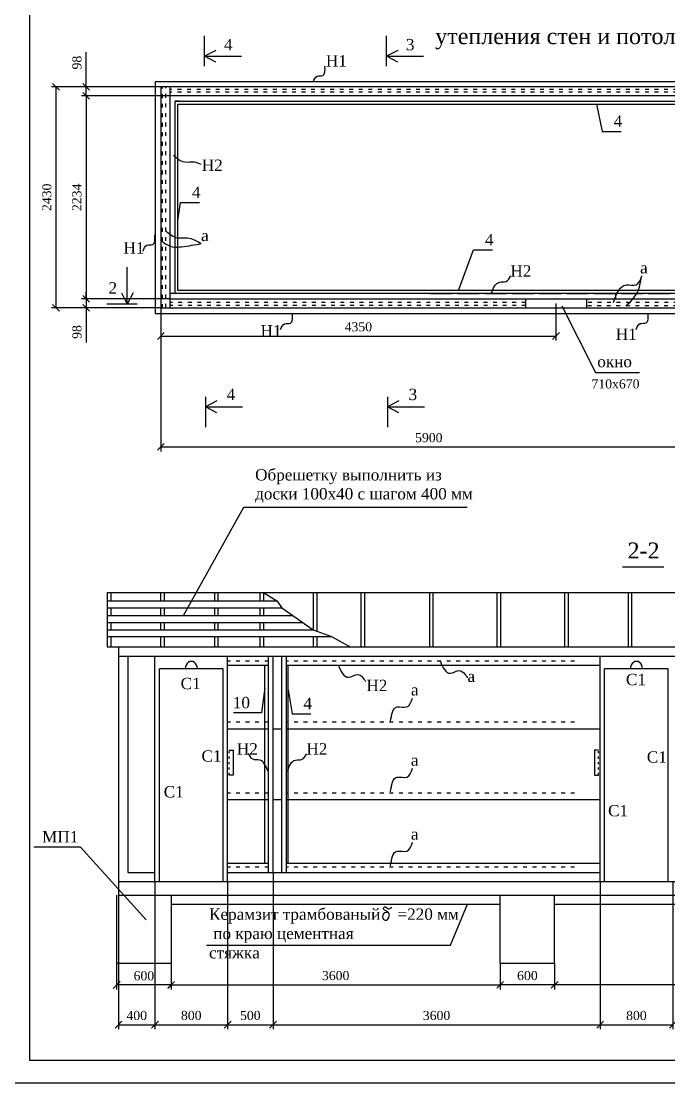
# Model space of a CAD drawing. Header units: millimetres. Extents: x 37412 to 124054, y -7714 to 34286.
# Drawn here: x 66473 to 80730, y -7714 to 15640 of the extents above; entities that cross this region are included whole.
import ezdxf

# ---------------------------------------------------------------- set-up
doc = ezdxf.new("R2010")
doc.units = ezdxf.units.MM
doc.header["$MEASUREMENT"] = 0
doc.linetypes.add('ACAD_ISO03W100', pattern=[30, 12, -18])
for name, color, linetype in [('Размеры', 7, 'Continuous'), ('Стен', 6, 'Continuous'), ('Текст', 7, 'Continuous')]:
    doc.layers.add(name, color=color, linetype=linetype)
doc.styles.add('CН', font='TIMES.TTF')
doc.dimstyles.new('50 СИС', dxfattribs={"dimscale": 0, "dimtxt": 200, "dimasz": 150, "dimexe": 100, "dimexo": 0.625, "dimgap": 100, "dimtad": 1, "dimlfac": 0.5, "dimdsep": 46, "dimtxsty": 'CН', "dimblk": 'OBLIQUE', "dimcen": 2.5, "dimclrd": 3, "dimclre": 3, "dimclrt": 7, "dimadec": 0, "dimazin": 0, "dimtm": 1e-09, "dimtfac": 1, "dimtmove": 0, "dimatfit": 3, "dimldrblk": 'NONE', "dimfxl": 0, "dimtolj": 1, "dimtzin": 0, "dimarcsym": 0})
doc.dimstyles.new('СИС', dxfattribs={"dimscale": 0, "dimtxt": 200, "dimasz": 150, "dimexe": 100, "dimexo": 0.625, "dimgap": 100, "dimtad": 1, "dimdsep": 46, "dimtxsty": 'CН', "dimblk": 'OBLIQUE', "dimcen": 2.5, "dimclrd": 3, "dimclre": 3, "dimclrt": 7, "dimadec": 0, "dimazin": 0, "dimtm": 1e-09, "dimtfac": 1, "dimtmove": 0, "dimatfit": 3, "dimldrblk": 'NONE', "dimfxl": 0, "dimtolj": 1, "dimtzin": 0, "dimarcsym": 0})

# ---------------------------------------------------------------- blocks, each defined once
blk = doc.blocks.new('_Oblique')
at = {"color": 0, "lineweight": -2}
blk.add_line((-0.5, -0.5), (0.5, 0.5), dxfattribs=at)
blk = doc.blocks.new('*D3')
at = {"layer": 'Defpoints', "color": 0}
for p in [(69546, 14196), (67239, 9336), (69546, 9336)]:
    blk.add_point(p, dxfattribs=at)
at = {"layer": 'Размеры', "color": 3, "lineweight": -2}
for p, q in [((69546, 14196), (67139, 14196)), ((67239, 14196), (67239, 9336)), ((69546, 9336), (67139, 9336))]:
    blk.add_line(p, q, dxfattribs=at)
at = {"layer": 'Размеры', "color": 3, "lineweight": -2, "xscale": 150, "yscale": 150, "zscale": 150}
for p, rotation in [((67239, 14196), 90), ((67239, 9336), 270)]:
    blk.add_blockref('_Oblique', p, dxfattribs=dict(at, rotation=rotation))
at = {"layer": 'Размеры', "color": 7, "insert": (67038, 11766), "char_height": 200, "attachment_point": 5, "rotation": 90, "style": 'CН'}
blk.add_mtext('\\A1;2430', dxfattribs=at)
blk = doc.blocks.new('_None')
blk = doc.blocks.new('*D4')
at = {"layer": 'Defpoints', "color": 0}
for p in [(67902, 14196), (68535, 14196), (69742, 14000)]:
    blk.add_point(p, dxfattribs=at)
at = {"layer": 'Размеры', "color": 3, "lineweight": -2}
for p, q in [((67902, 14196), (67902, 14963)), ((68534, 14196), (67802, 14196)), ((67902, 14000), (67902, 14196)), ((69742, 14000), (67802, 14000)), ((67902, 14000), (67902, 13850))]:
    blk.add_line(p, q, dxfattribs=at)
at = {"layer": 'Размеры', "color": 3, "lineweight": -2, "xscale": 150, "yscale": 150, "zscale": 150}
for p, rotation in [((67902, 14196), 270), ((67902, 14000), 90)]:
    blk.add_blockref('_Oblique', p, dxfattribs=dict(at, rotation=rotation))
at = {"layer": 'Размеры', "color": 7, "insert": (67700, 14730), "char_height": 200, "attachment_point": 5, "rotation": 90, "style": 'CН'}
blk.add_mtext('\\A1;98', dxfattribs=at)
blk = doc.blocks.new('*D5')
at = {"layer": 'Defpoints', "color": 0}
for p in [(68462, 14000), (67902, 9532), (69742, 9532)]:
    blk.add_point(p, dxfattribs=at)
at = {"layer": 'Размеры', "color": 3, "lineweight": -2}
for p, q in [((68462, 14000), (67802, 14000)), ((67902, 14000), (67902, 9532)), ((69742, 9532), (67802, 9532))]:
    blk.add_line(p, q, dxfattribs=at)
at = {"layer": 'Размеры', "color": 3, "lineweight": -2, "xscale": 150, "yscale": 150, "zscale": 150}
for p, rotation in [((67902, 14000), 90), ((67902, 9532), 270)]:
    blk.add_blockref('_Oblique', p, dxfattribs=dict(at, rotation=rotation))
at = {"layer": 'Размеры', "color": 7, "insert": (67700, 11766), "char_height": 200, "attachment_point": 5, "rotation": 90, "style": 'CН'}
blk.add_mtext('\\A1;2234', dxfattribs=at)
blk = doc.blocks.new('*D6')
at = {"layer": 'Defpoints', "color": 0}
for p in [(68390, 9532), (67902, 9336), (68390, 9336)]:
    blk.add_point(p, dxfattribs=at)
at = {"layer": 'Размеры', "color": 3, "lineweight": -2}
for p, q in [((67902, 9532), (67902, 9682)), ((68389, 9532), (67802, 9532)), ((67902, 9532), (67902, 9336)), ((68389, 9336), (67802, 9336)), ((67902, 9336), (67902, 8570))]:
    blk.add_line(p, q, dxfattribs=at)
at = {"layer": 'Размеры', "color": 3, "lineweight": -2, "xscale": 150, "yscale": 150, "zscale": 150}
for p, rotation in [((67902, 9532), 270), ((67902, 9336), 90)]:
    blk.add_blockref('_Oblique', p, dxfattribs=dict(at, rotation=rotation))
at = {"layer": 'Размеры', "color": 7, "insert": (67700, 8803), "char_height": 200, "attachment_point": 5, "rotation": 90, "style": 'CН'}
blk.add_mtext('\\A1;98', dxfattribs=at)
blk = doc.blocks.new('*D7')
at = {"layer": 'Defpoints', "color": 0}
for p in [(78246, 9434), (69546, 9336), (78246, 8715)]:
    blk.add_point(p, dxfattribs=at)
at = {"layer": 'Размеры', "color": 3, "lineweight": -2}
for p, q in [((78246, 9434), (78246, 8615)), ((69546, 9336), (69546, 8615)), ((69546, 8715), (78246, 8715))]:
    blk.add_line(p, q, dxfattribs=at)
at = {"layer": 'Размеры', "color": 3, "lineweight": -2, "xscale": 150, "yscale": 150, "zscale": 150, "rotation": 180}
blk.add_blockref('_Oblique', (69546, 8715), dxfattribs=at)
at = {"layer": 'Размеры', "color": 3, "lineweight": -2, "xscale": 150, "yscale": 150, "zscale": 150}
blk.add_blockref('_Oblique', (78246, 8715), dxfattribs=at)
at = {"layer": 'Размеры', "color": 7, "insert": (73896, 8917), "char_height": 200, "attachment_point": 5, "style": 'CН'}
blk.add_mtext('\\A1;{\\fTimes New Roman|b0|i0|c204|p18;4350}', dxfattribs=at)
blk = doc.blocks.new('*D8')
at = {"layer": 'Defpoints', "color": 0}
for p in [(69546, 9336), (81346, 9336), (81346, 6276)]:
    blk.add_point(p, dxfattribs=at)
at = {"layer": 'Размеры', "color": 3, "lineweight": -2}
for p, q in [((69546, 9336), (69546, 6176)), ((81346, 9336), (81346, 6176)), ((69546, 6276), (81346, 6276))]:
    blk.add_line(p, q, dxfattribs=at)
at = {"layer": 'Размеры', "color": 3, "lineweight": -2, "xscale": 150, "yscale": 150, "zscale": 150, "rotation": 180}
blk.add_blockref('_Oblique', (69546, 6276), dxfattribs=at)
at = {"layer": 'Размеры', "color": 3, "lineweight": -2, "xscale": 150, "yscale": 150, "zscale": 150}
blk.add_blockref('_Oblique', (81346, 6276), dxfattribs=at)
at = {"layer": 'Размеры', "color": 7, "insert": (75446, 6478), "char_height": 200, "attachment_point": 5, "style": 'CН'}
blk.add_mtext('\\A1;5900', dxfattribs=at)
blk = doc.blocks.new('*D15')
at = {"layer": 'Defpoints', "color": 0}
for p in [(69417, -3285), (68617, -3585), (69417, -6436)]:
    blk.add_point(p, dxfattribs=at)
at = {"layer": 'Размеры', "color": 3, "lineweight": -2}
for p, q in [((69417, -3285), (69417, -6536)), ((68617, -3585), (68617, -6536)), ((68617, -6436), (69417, -6436))]:
    blk.add_line(p, q, dxfattribs=at)
at = {"layer": 'Размеры', "color": 3, "lineweight": -2, "xscale": 150, "yscale": 150, "zscale": 150, "rotation": 180}
blk.add_blockref('_Oblique', (68617, -6436), dxfattribs=at)
at = {"layer": 'Размеры', "color": 3, "lineweight": -2, "xscale": 150, "yscale": 150, "zscale": 150}
blk.add_blockref('_Oblique', (69417, -6436), dxfattribs=at)
at = {"layer": 'Размеры', "color": 7, "insert": (69017, -6234), "char_height": 200, "attachment_point": 5, "style": 'CН'}
blk.add_mtext('\\A1;400', dxfattribs=at)
blk = doc.blocks.new('*D16')
at = {"layer": 'Defpoints', "color": 0}
for p in [(69417, -3285), (71017, -3285), (71017, -6436)]:
    blk.add_point(p, dxfattribs=at)
at = {"layer": 'Размеры', "color": 3, "lineweight": -2}
for p, q in [((69417, -3285), (69417, -6536)), ((71017, -3285), (71017, -6536)), ((69417, -6436), (71017, -6436))]:
    blk.add_line(p, q, dxfattribs=at)
at = {"layer": 'Размеры', "color": 3, "lineweight": -2, "xscale": 150, "yscale": 150, "zscale": 150, "rotation": 180}
blk.add_blockref('_Oblique', (69417, -6436), dxfattribs=at)
at = {"layer": 'Размеры', "color": 3, "lineweight": -2, "xscale": 150, "yscale": 150, "zscale": 150}
blk.add_blockref('_Oblique', (71017, -6436), dxfattribs=at)
at = {"layer": 'Размеры', "color": 7, "insert": (70217, -6234), "char_height": 200, "attachment_point": 5, "style": 'CН'}
blk.add_mtext('\\A1;800', dxfattribs=at)
blk = doc.blocks.new('*D17')
at = {"layer": 'Defpoints', "color": 0}
for p in [(72017, -3085), (71017, -3285), (72017, -6436)]:
    blk.add_point(p, dxfattribs=at)
at = {"layer": 'Размеры', "color": 3, "lineweight": -2}
for p, q in [((72017, -3085), (72017, -6536)), ((71017, -3285), (71017, -6536)), ((71017, -6436), (72017, -6436))]:
    blk.add_line(p, q, dxfattribs=at)
at = {"layer": 'Размеры', "color": 3, "lineweight": -2, "xscale": 150, "yscale": 150, "zscale": 150, "rotation": 180}
blk.add_blockref('_Oblique', (71017, -6436), dxfattribs=at)
at = {"layer": 'Размеры', "color": 3, "lineweight": -2, "xscale": 150, "yscale": 150, "zscale": 150}
blk.add_blockref('_Oblique', (72017, -6436), dxfattribs=at)
at = {"layer": 'Размеры', "color": 7, "insert": (71517, -6234), "char_height": 200, "attachment_point": 5, "style": 'CН'}
blk.add_mtext('\\A1;500', dxfattribs=at)
blk = doc.blocks.new('*D18')
at = {"layer": 'Defpoints', "color": 0}
for p in [(72017, -3085), (79217, -3285), (79217, -6436)]:
    blk.add_point(p, dxfattribs=at)
at = {"layer": 'Размеры', "color": 3, "lineweight": -2}
for p, q in [((72017, -3085), (72017, -6536)), ((79217, -3285), (79217, -6536)), ((72017, -6436), (79217, -6436))]:
    blk.add_line(p, q, dxfattribs=at)
at = {"layer": 'Размеры', "color": 3, "lineweight": -2, "xscale": 150, "yscale": 150, "zscale": 150, "rotation": 180}
blk.add_blockref('_Oblique', (72017, -6436), dxfattribs=at)
at = {"layer": 'Размеры', "color": 3, "lineweight": -2, "xscale": 150, "yscale": 150, "zscale": 150}
blk.add_blockref('_Oblique', (79217, -6436), dxfattribs=at)
at = {"layer": 'Размеры', "color": 7, "insert": (75617, -6234), "char_height": 200, "attachment_point": 5, "style": 'CН'}
blk.add_mtext('\\A1;3600', dxfattribs=at)
blk = doc.blocks.new('*D19')
at = {"layer": 'Defpoints', "color": 0}
for p in [(79217, -3285), (80817, -3285), (80817, -6436)]:
    blk.add_point(p, dxfattribs=at)
at = {"layer": 'Размеры', "color": 3, "lineweight": -2}
for p, q in [((79217, -3285), (79217, -6536)), ((80817, -3285), (80817, -6536)), ((79217, -6436), (80817, -6436))]:
    blk.add_line(p, q, dxfattribs=at)
at = {"layer": 'Размеры', "color": 3, "lineweight": -2, "xscale": 150, "yscale": 150, "zscale": 150, "rotation": 180}
blk.add_blockref('_Oblique', (79217, -6436), dxfattribs=at)
at = {"layer": 'Размеры', "color": 3, "lineweight": -2, "xscale": 150, "yscale": 150, "zscale": 150}
blk.add_blockref('_Oblique', (80817, -6436), dxfattribs=at)
at = {"layer": 'Размеры', "color": 7, "insert": (80017, -6234), "char_height": 200, "attachment_point": 5, "style": 'CН'}
blk.add_mtext('\\A1;800', dxfattribs=at)
blk = doc.blocks.new('*D57')
at = {"layer": 'Defpoints', "color": 0}
for p in [(69774, -5085), (77017, -5085), (77017, -5558)]:
    blk.add_point(p, dxfattribs=at)
at = {"layer": 'Текст', "color": 3, "lineweight": -2}
for p, q in [((69774, -5085), (69774, -5658)), ((77017, -5085), (77017, -5658)), ((69774, -5558), (77017, -5558))]:
    blk.add_line(p, q, dxfattribs=at)
at = {"layer": 'Текст', "color": 3, "lineweight": -2, "xscale": 150, "yscale": 150, "zscale": 150, "rotation": 180}
blk.add_blockref('_Oblique', (69774, -5558), dxfattribs=at)
at = {"layer": 'Текст', "color": 3, "lineweight": -2, "xscale": 150, "yscale": 150, "zscale": 150}
blk.add_blockref('_Oblique', (77017, -5558), dxfattribs=at)
at = {"layer": 'Текст', "color": 7, "insert": (73396, -5356), "char_height": 200, "attachment_point": 5, "style": 'CН'}
blk.add_mtext('\\A1;{\\fTimes New Roman|b0|i0|c204|p18;3600}', dxfattribs=at)
blk = doc.blocks.new('*D58')
at = {"layer": 'Defpoints', "color": 0}
for p in [(68574, -5085), (69774, -5085), (68574, -5562)]:
    blk.add_point(p, dxfattribs=at)
at = {"layer": 'Текст', "color": 3, "lineweight": -2}
for p, q in [((68574, -5086), (68574, -5662)), ((69774, -5086), (69774, -5662)), ((69774, -5562), (68574, -5562))]:
    blk.add_line(p, q, dxfattribs=at)
at = {"layer": 'Текст', "color": 3, "lineweight": -2, "xscale": 150, "yscale": 150, "zscale": 150, "rotation": 180}
blk.add_blockref('_Oblique', (68574, -5562), dxfattribs=at)
at = {"layer": 'Текст', "color": 3, "lineweight": -2, "xscale": 150, "yscale": 150, "zscale": 150}
blk.add_blockref('_Oblique', (69774, -5562), dxfattribs=at)
at = {"layer": 'Текст', "color": 7, "insert": (69174, -5361), "char_height": 200, "attachment_point": 5, "style": 'CН'}
blk.add_mtext('\\A1;600', dxfattribs=at)
blk = doc.blocks.new('*D59')
at = {"layer": 'Defpoints', "color": 0}
for p in [(77017, -5085), (78217, -5085), (77017, -5558)]:
    blk.add_point(p, dxfattribs=at)
at = {"layer": 'Текст', "color": 3, "lineweight": -2}
for p, q in [((77017, -5086), (77017, -5658)), ((78217, -5085), (78217, -5658)), ((78217, -5558), (77017, -5558))]:
    blk.add_line(p, q, dxfattribs=at)
at = {"layer": 'Текст', "color": 3, "lineweight": -2, "xscale": 150, "yscale": 150, "zscale": 150, "rotation": 180}
blk.add_blockref('_Oblique', (77017, -5558), dxfattribs=at)
at = {"layer": 'Текст', "color": 3, "lineweight": -2, "xscale": 150, "yscale": 150, "zscale": 150}
blk.add_blockref('_Oblique', (78217, -5558), dxfattribs=at)
at = {"layer": 'Текст', "color": 7, "insert": (77617, -5356), "char_height": 200, "attachment_point": 5, "style": 'CН'}
blk.add_mtext('\\A1;600', dxfattribs=at)
blk = doc.blocks.new('*D61')
at = {"layer": 'Defpoints', "color": 0}
for p in [(78217, -5085), (84217, -5085), (78217, -5558)]:
    blk.add_point(p, dxfattribs=at)
at = {"layer": 'Текст', "color": 3, "lineweight": -2}
for p, q in [((78217, -5086), (78217, -5658)), ((84217, -5086), (84217, -5658)), ((84217, -5558), (78217, -5558))]:
    blk.add_line(p, q, dxfattribs=at)
at = {"layer": 'Текст', "color": 3, "lineweight": -2, "xscale": 150, "yscale": 150, "zscale": 150, "rotation": 180}
blk.add_blockref('_Oblique', (78217, -5558), dxfattribs=at)
at = {"layer": 'Текст', "color": 3, "lineweight": -2, "xscale": 150, "yscale": 150, "zscale": 150}
blk.add_blockref('_Oblique', (84217, -5558), dxfattribs=at)
at = {"layer": 'Текст', "color": 7, "insert": (81217, -5356), "char_height": 200, "attachment_point": 5, "style": 'CН'}
blk.add_mtext('\\A1;3000', dxfattribs=at)

msp = doc.modelspace()

# ---------------------------------------------------------------- linework, layer by layer
for p, q in [((66653.724, 33786.443), (66653.724, -7213.557)), ((66653.724, -7213.557), (123553.724, -7213.557)), ((64653.724, -7713.557), (124053.724, -7713.557))]:
    msp.add_line(p, q)
at = {"layer": 'Размеры', "color": 3}
for points in [[(79511.49, 9451.915), (79795.915, 9839.536), (80009.887, 9839.536), (80134.703, 10035.445)], [(79789.022, 9374.318), (80081.935, 9788.198), (80088.966, 9824.325), (80134.703, 10035.445)], [(73451.457, 1477.357), (73676.987, 1208.806), (73882.878, 1267.054), (74056.312, 1112.522)], [(75693.296, 1563.022), (75918.826, 1294.471), (76124.717, 1352.72), (76298.151, 1198.187)], [(74605.364, 234.307), (74749.271, 554.11), (74963.243, 554.11), (75088.06, 750.019)], [(74605.364, -1310.496), (74749.271, -990.692), (74963.243, -990.692), (75088.06, -794.784)], [(74605.364, -2937.687), (74749.271, -2617.884), (74963.243, -2617.884), (75088.06, -2421.975)]]:
    msp.add_spline(points, degree=3, dxfattribs=at)
at = {"layer": 'Стен', "color": 1}
for p, q in [((70511.306, 14651.659), (70511.306, 15318.971)), ((74516.863, 14651.659), (74516.863, 15318.971)), ((70758.096, 14999.822), (70511.306, 14869.261)), ((74763.653, 14999.822), (74516.863, 14869.261)), ((70511.306, 14869.261), (71324.26, 14869.261)), ((70758.096, 14738.7), (70511.306, 14869.261)), ((74516.863, 14869.261), (75329.817, 14869.261)), ((74763.653, 14738.7), (74516.863, 14869.261)), ((68809.061, 9418.419), (68809.061, 10231.372)), ((68678.5, 9665.208), (68809.061, 9418.419)), ((68939.622, 9665.208), (68809.061, 9418.419)), ((69026.663, 9418.419), (68359.351, 9418.419)), ((70532.655, 7376.852), (70532.655, 6709.54)), ((70779.445, 7289.811), (70532.655, 7159.25)), ((74538.212, 7376.852), (74538.212, 6709.54)), ((74785.002, 7289.811), (74538.212, 7159.25)), ((70779.445, 7028.689), (70532.655, 7159.25)), ((70532.655, 7159.25), (71345.609, 7159.25)), ((74538.212, 7159.25), (75351.166, 7159.25)), ((74785.002, 7028.689), (74538.212, 7159.25))]:
    msp.add_line(p, q, dxfattribs=at)
at = {"layer": 'Стен', "color": 7}
for p, q in [((93673.706, 14305.495), (69419.2, 14305.495)), ((69419.2, 14305.495), (69419.2, 9209.228)), ((93546.2, 14196.228), (69546.2, 14196.228)), ((69546.2, 14196.228), (69546.2, 9336.228)), ((69742.2, 14196.228), (69742.2, 9336.228)), ((89950.2, 14000.228), (69742.2, 14000.228)), ((69742.2, 9532.228), (81346.2, 9532.228)), ((77576.2, 9532.228), (77576.2, 9336.228)), ((78916.2, 9532.228), (78916.2, 9336.228)), ((69419.2, 9209.228), (81346.2, 9209.228)), ((69546.2, 9336.228), (81346.2, 9336.228)), ((71917.155, -3084.828), (71917.155, 1675.172)), ((72313.155, -3084.828), (72313.155, 1675.172)), ((71017.155, 1475.172), (71917.155, 1475.172)), ((71835.524, -2884.828), (71835.524, 1475.172)), ((72313.155, 1475.172), (79217.155, 1475.172)), ((72347.459, -2884.828), (72347.459, 1475.172)), ((69517.155, -3284.828), (69517.155, 1395.106)), ((70917.155, 1395.106), (69517.155, 1395.106)), ((70917.155, -3284.828), (70917.155, 1395.106)), ((79317.155, -3284.828), (79317.155, 1395.106)), ((80717.155, 1395.106), (79317.155, 1395.106)), ((80717.155, -3284.828), (80717.155, 1395.106)), ((71017.155, 75.172), (71917.155, 75.172)), ((72017.155, 75.172), (72213.155, 75.172)), ((72117.155, 75.172), (72213.155, 75.172)), ((72313.155, 75.172), (79217.155, 75.172)), ((71053.654, -398.204), (71141.704, -398.204)), ((71141.704, -398.204), (71141.704, -944.725)), ((79092.605, -398.204), (79092.605, -944.725)), ((79180.655, -398.204), (79092.605, -398.204)), ((71141.704, -944.725), (71053.654, -944.725)), ((79092.605, -944.725), (79180.655, -944.725)), ((71017.155, -1484.828), (71917.155, -1484.828)), ((72017.155, -1484.828), (72213.155, -1484.828)), ((72117.155, -1484.828), (72213.155, -1484.828)), ((72313.155, -1484.828), (79217.155, -1484.828)), ((71017.155, -2884.828), (71917.155, -2884.828)), ((72313.155, -2884.828), (79217.155, -2884.828))]:
    msp.add_line(p, q, dxfattribs=at)
at = {"layer": 'Стен', "color": 3, "linetype": 'ACAD_ISO03W100', "ltscale": 7}
for p, q in [((69587.268, 9329.628), (69587.268, 14189.628)), ((69659.899, 9336.228), (69659.899, 14196.228)), ((89950.2, 14139.69), (69742.2, 14139.69)), ((89950.2, 14077.523), (69742.2, 14077.523)), ((77576.2, 9454.932), (69742.2, 9454.932)), ((77579.385, 9384.888), (69745.385, 9384.888)), ((81338.649, 9375.691), (78908.649, 9375.691)), ((81346.2, 9454.932), (78916.2, 9454.932)), ((71917.155, 1563.022), (71017.155, 1563.022)), ((78655.155, 1563.022), (72313.155, 1563.022)), ((71917.155, 216.936), (71017.155, 216.936)), ((78655.155, 216.936), (72313.155, 216.936)), ((71917.155, -1339.968), (71017.155, -1339.968)), ((78655.155, -1339.968), (72313.155, -1339.968)), ((71917.155, -2972.678), (71017.155, -2972.678)), ((78655.155, -2972.678), (72313.155, -2972.678))]:
    msp.add_line(p, q, dxfattribs=at)
at = {"layer": 'Стен', "color": 3}
for p, q in [((69958.005, 13880.228), (69862.2, 13880.228)), ((69862.2, 13880.228), (89830.2, 13880.228)), ((69862.2, 13664.422), (69862.2, 13880.228)), ((69862.2, 9652.228), (69862.2, 13880.228)), ((69919.6, 9716.346), (69919.6, 13812.915)), ((69919.6, 13812.915), (89729.444, 13812.915)), ((69862.2, 13064.422), (69862.2, 13544.422)), ((69862.2, 12464.422), (69862.2, 12944.422)), ((69862.2, 11864.422), (69862.2, 12344.422)), ((69862.2, 11264.422), (69862.2, 11744.422)), ((69862.2, 10664.422), (69862.2, 11144.422)), ((69862.2, 10064.422), (69862.2, 10544.422)), ((81358.005, 9652.228), (69742.2, 9652.228)), ((81379.388, 9716.346), (69919.6, 9716.346)), ((70558.005, 9652.228), (70078.005, 9652.228)), ((71158.005, 9652.228), (70678.005, 9652.228)), ((71758.005, 9652.228), (71278.005, 9652.228)), ((72358.005, 9652.228), (71878.005, 9652.228)), ((72958.005, 9652.228), (72478.005, 9652.228)), ((73558.005, 9652.228), (73078.005, 9652.228)), ((74158.005, 9652.228), (73678.005, 9652.228)), ((74758.005, 9652.228), (74278.005, 9652.228)), ((75358.005, 9652.228), (74878.005, 9652.228)), ((75478.005, 9652.228), (75958.005, 9652.228)), ((76078.005, 9652.228), (76558.005, 9652.228)), ((76678.005, 9652.228), (77158.005, 9652.228)), ((77278.005, 9652.228), (77758.005, 9652.228)), ((77878.005, 9652.228), (78358.005, 9652.228)), ((78478.005, 9652.228), (78958.005, 9652.228)), ((79078.005, 9652.228), (79558.005, 9652.228)), ((79558.005, 9652.228), (79558.005, 9532.228)), ((79678.005, 9652.228), (80158.005, 9652.228)), ((80278.005, 9652.228), (80758.005, 9652.228))]:
    msp.add_line(p, q, dxfattribs=at)
at = {"layer": 'Стен'}
for p, q in [((68363.155, 3075.172), (92871.155, 3075.172)), ((68363.155, 3075.172), (68363.155, 1875.172)), ((68443.155, 3075.172), (68443.155, 2887.82)), ((69540.437, 3075.172), (69540.437, 2887.82)), ((69620.437, 3075.172), (69620.437, 2887.82)), ((70725.214, 3075.172), (70725.214, 2887.82)), ((70805.214, 3075.172), (70805.214, 2887.82)), ((71727.717, 3075.172), (71727.717, 2887.82)), ((71807.717, 3075.172), (71807.717, 2887.82)), ((72900.342, 3075.172), (72900.342, 2254.129)), ((72980.342, 3075.172), (72980.342, 2223.947)), ((73951.452, 3075.172), (73951.452, 1875.172)), ((74031.452, 3075.172), (74031.452, 1875.172)), ((75458.304, 3075.172), (75458.304, 1875.172)), ((75538.304, 3075.172), (75538.304, 1875.172)), ((76944.628, 3075.172), (76944.628, 1875.172)), ((77024.628, 3075.172), (77024.628, 1875.172)), ((78430.952, 3075.172), (78430.952, 1875.172)), ((78510.952, 3075.172), (78510.952, 1875.172)), ((79832.157, 3075.172), (79832.157, 1875.172)), ((79912.157, 3075.172), (79912.157, 1875.172)), ((68363.155, 2887.82), (72100.528, 2887.82)), ((68363.155, 2735.414), (72212.882, 2735.414)), ((68443.155, 2735.414), (68443.155, 2566.964)), ((69540.437, 2735.414), (69540.437, 2566.964)), ((69620.437, 2735.414), (69620.437, 2566.964)), ((70725.214, 2735.414), (70725.214, 2566.964)), ((70805.214, 2735.414), (70805.214, 2566.964)), ((71727.717, 2735.414), (71727.717, 2566.964)), ((71807.717, 2735.414), (71807.717, 2566.964)), ((68363.155, 2566.964), (72453.64, 2566.964)), ((68363.155, 2414.557), (72671.264, 2414.557)), ((68443.155, 2414.557), (68443.155, 2254.129)), ((69540.437, 2414.557), (69540.437, 2254.129)), ((69620.437, 2414.557), (69620.437, 2254.129)), ((70725.214, 2414.557), (70725.214, 2254.129)), ((70805.214, 2414.557), (70805.214, 2254.129)), ((71727.717, 2414.557), (71727.717, 2254.129)), ((71807.717, 2414.557), (71807.717, 2254.129)), ((68379.205, 2254.129), (72900.342, 2254.129)), ((68363.155, 1875.172), (92871.155, 1875.172)), ((68379.205, 2101.722), (73304.32, 2101.722)), ((68443.155, 2101.722), (68443.155, 1875.172)), ((68617.155, 1875.172), (68617.155, -3584.828)), ((69540.437, 2101.722), (69540.437, 1875.172)), ((69620.437, 2101.722), (69620.437, 1875.172)), ((70725.214, 2101.722), (70725.214, 1875.172)), ((70805.214, 2101.722), (70805.214, 1875.172)), ((71727.717, 2101.722), (71727.717, 1875.172)), ((71807.717, 2101.722), (71807.717, 1875.172)), ((72900.342, 2101.722), (72900.342, 1875.172)), ((72980.342, 2101.722), (72980.342, 1875.172)), ((68621.155, 1675.172), (92417.155, 1675.172)), ((68817.155, 1675.172), (68817.155, -3084.828)), ((69417.155, -3284.828), (69417.155, 1675.172)), ((71017.155, -3284.828), (71017.155, 1675.172)), ((72017.155, -3084.828), (72017.155, 1675.172)), ((72213.155, -3084.828), (72213.155, 1675.172)), ((79217.155, -3284.828), (79217.155, 1675.172)), ((68817.155, -3084.828), (69417.155, -3084.828)), ((71017.155, -3084.828), (79217.155, -3084.828)), ((68617.155, -3284.828), (69417.155, -3284.828)), ((69221.155, -3284.828), (92617.155, -3284.828)), ((68617.155, -3584.828), (92617.155, -3584.828)), ((77017.155, -5084.828), (77017.155, -3584.828)), ((78217.155, -5084.828), (78217.155, -3584.828)), ((69774.427, -3784.828), (77017.155, -3784.828)), ((78217.155, -3784.828), (84217.155, -3784.828)), ((68574.427, -5084.828), (69774.427, -5084.828)), ((77017.155, -5084.828), (78217.155, -5084.828))]:
    msp.add_line(p, q, dxfattribs=at)
at = {"layer": 'Стен', "color": 7, "linetype": 'ACAD_ISO03W100', "ltscale": 4}
for p, q in [((71053.654, -944.725), (71053.654, -398.204)), ((79180.655, -944.725), (79180.655, -398.204))]:
    msp.add_line(p, q, dxfattribs=at)
at = {"layer": 'Стен', "color": 7}
for centre in [(70218.78, 1395.106), (80018.78, 1395.106)]:
    msp.add_ellipse(centre, major_axis=(0, 162.255), ratio=0.819148614, start_param=4.71238898, end_param=7.853981634, dxfattribs=at)
at = {"layer": 'Текст'}
msp.add_line((79712.145, 3633.534), (80623.478, 3633.534), dxfattribs=at)
at = {"layer": 'Текст', "color": 6}
for p, q in [((68574.427, -3584.941), (68574.427, -5084.828)), ((69774.427, -3584.941), (69774.427, -5084.828))]:
    msp.add_line(p, q, dxfattribs=at)
at = {"layer": 'Текст', "color": 3}
for p, q in [((75921.953, -4683.954), (76300.396, -3784.828)), ((70549.301, -4683.954), (75921.953, -4683.954))]:
    msp.add_line(p, q, dxfattribs=at)
msp.add_lwpolyline([(71807.717, 3075.172), (72100.528, 2887.82), (72212.882, 2735.414), (72453.64, 2566.964), (72900.342, 2254.129), (73304.32, 2101.722), (73713.61, 1875.172)], dxfattribs=at)
for points in [[(72900.204, 14305.495), (72988.718, 14432.582), (73115.955, 14449.159), (73160.212, 14653.604)], [(69822.325, 12694.74), (70076.736, 12544.095), (70285.569, 12544.095), (70424.791, 12497.742)], [(69659.899, 11026.05), (69914.31, 10875.405), (70123.143, 10875.405), (70436.393, 10747.935)], [(69153.596, 10584.769), (69242.109, 10711.856), (69369.347, 10728.433), (69413.603, 10932.878)], [(69539.826, 10830.521), (69794.237, 10679.876), (70003.07, 10679.876), (70436.393, 10747.935)], [(76823.355, 9652.228), (77003.488, 9900.197), (77149.499, 9916.401), (77246.84, 10046.035)], [(72183.248, 8855.317), (72271.762, 8982.404), (72399, 8998.981), (72443.256, 9203.426)], [(80012.607, 8859.884), (80101.12, 8986.972), (80228.358, 9003.549), (80272.614, 9207.994)], [(71902.24, -861.527), (71722.108, -613.558), (71576.097, -597.354), (71478.756, -467.72)], [(72332.069, -861.527), (72512.202, -613.558), (72658.213, -597.354), (72755.553, -467.72)]]:
    msp.add_spline(points, degree=3, dxfattribs=at)
at = {"layer": 'Текст'}
msp.add_spline([(74533.821, -3969.738), (74476.083, -3976.951), (74436.388, -4095.951), (74501.344, -4139.224), (74566.299, -4074.315), (74569.908, -3980.557), (74504.952, -3933.677), (74450.823, -3883.192), (74468.866, -3843.525), (74522.995, -3861.556), (74559.082, -3890.404), (74631.255, -3847.131)], degree=3, dxfattribs=at)

# ---------------------------------------------------------------- texts
at = {"layer": 'Размеры', "color": 7, "insert": (67730.015, -2425.686), "char_height": 250, "attachment_point": 9, "style": 'CН'}
msp.add_mtext('\\A1;МП1', dxfattribs=at)
at = {"layer": 'Текст', "style": 'CН'}
for s, height, p in [('утепления стен и потолка контейнера', 350, (75588.416, 15136.762)), ('4', 250, (70936.619, 15001.226)), ('3', 250, (74942.176, 15001.226)), ('Н1', 250, (73180.992, 14643.643)), ('Н2', 250, (70447.995, 12347.097)), ('а', 250, (70433.663, 10803.49)), ('Н1', 250, (68722.727, 10528.432)), ('Н2', 250, (77242.419, 10020.959)), ('а', 250, (80098.658, 10092.353)), ('2', 250, (68395.202, 9649.707)), ('Н1', 250, (71743.628, 8704.821)), ('Н1', 250, (79563.863, 8629.104)), ('710х670', 200, (79027.693, 7561.196)), ('4', 250, (70996.115, 7305.833)), ('3', 250, (75001.672, 7305.833)), ('2-2', 350, (79822, 3821.317)), ('С1', 250, (69983.157, 945.827)), ('а', 250, (76298.151, 1105.227)), ('С1', 250, (79786.739, 1033.255)), ('Н2', 250, (74072.371, 902.29)), ('а', 250, (75052.015, 806.926)), ('С1', 250, (70442.7, -649.744)), ('Н2', 250, (71221.526, -492.796)), ('Н2', 250, (72751.133, -492.796)), ('С1', 250, (80246.282, -671.601)), ('а', 250, (75052.015, -737.876)), ('С1', 250, (69611.146, -1436.6)), ('С1', 250, (79392.845, -1851.886)), ('а', 250, (75052.015, -2365.068)), ('Керамзит трамбованый    =220 мм', 250, (70608.125, -4128.915)), (' по краю цементная', 250, (70608.125, -4553.392)), ('стяжка', 250, (70608.125, -4977.87))]:
    msp.add_text(s, height=height, dxfattribs=at).set_placement(p)
at = {"layer": 'Текст', "color": 7, "char_height": 250, "style": 'CН'}
for s, insert, attachment_point in [('{\\fTimes New Roman|b0|i0|c204|p18;4}', (79515.491, 13317.212), 7), ('{\\fTimes New Roman|b0|i0|c204|p18;4}', (70230.548, 11751.947), 7), ('{\\fTimes New Roman|b0|i0|c204|p18;4}', (76683.706, 10709.66), 7), ('\\A1;окно', (79155.617, 8024.374), 7), ('{\\fTimes New Roman|b0|i0|c204|p18;Обрешетку выполнить из\\Pдоски 100х40 с шагом 400 мм}', (71622.64, 5046.338), 7), ('\\A1;10', (71510.267, 521.529), 9), ('{\\fTimes New Roman|b0|i0|c204|p18;4}', (72685.747, 505.211), 7)]:
    msp.add_mtext(s, dxfattribs=dict(at, insert=insert, attachment_point=attachment_point))

# ---------------------------------------------------------------- dimensions: what is measured, and where the dimension line sits
at = {"layer": 'Размеры'}
for base, p1, p2, picture, middle in [((67901.732, 14196.228), (69742.2, 14000.228), (68534.715, 14196.228), '*D4', (67699.714, 14729.537)), ((67239.351, 9336.228), (69546.2, 14196.228), (69546.2, 9336.228), '*D3', (67037.62, 11766.228)), ((67901.732, 9532.228), (68462.374, 14000.228), (69742.2, 9532.228), '*D5', (67700.002, 11766.228)), ((67901.732, 9336.228), (68390.034, 9532.228), (68390.034, 9336.228), '*D6', (67699.714, 8802.918))]:
    dim = msp.add_linear_dim(base=base, p1=p1, p2=p2, angle=90, dimstyle='50 СИС', override={"dimscale": 1}, dxfattribs=at)
    dim.commit()
    dim.dimension.update_dxf_attribs({"geometry": picture, "text_midpoint": middle})
dim = msp.add_linear_dim(base=(78246.2, 8715.183), p1=(69545.575, 9336.228), p2=(78246.2, 9434.228), text='{\\fTimes New Roman|b0|i0|c204|p18;4350}', dimstyle='50 СИС', override={"dimscale": 1}, dxfattribs=at)
dim.commit()
dim.dimension.update_dxf_attribs({"geometry": '*D7', "text_midpoint": (73895.887, 8916.913)})
for base, p1, p2, override, picture, middle in [((81346.2, 6276.385), (69546.2, 9336.228), (81346.2, 9336.228), {"dimscale": 1}, '*D8', (75446.2, 6478.403)), ((72017.155, -6435.783), (71017.155, -3284.828), (72017.155, -3084.828), {"dimscale": 1, "dimtmove": 1}, '*D17', (71517.155, -6234.053)), ((79217.155, -6435.783), (72017.155, -3084.828), (79217.155, -3284.828), {"dimscale": 1, "dimtmove": 1}, '*D18', (75617.155, -6234.053)), ((69417.155, -6435.783), (68617.155, -3584.828), (69417.155, -3284.828), {"dimscale": 1}, '*D15', (69017.155, -6234.053)), ((71017.155, -6435.783), (69417.155, -3284.828), (71017.155, -3284.828), {"dimscale": 1, "dimtmove": 1}, '*D16', (70217.155, -6234.053)), ((80817.155, -6435.783), (79217.155, -3284.828), (80817.155, -3284.828), {"dimscale": 1, "dimtmove": 1}, '*D19', (80017.155, -6234.053))]:
    dim = msp.add_linear_dim(base=base, p1=p1, p2=p2, dimstyle='50 СИС', override=override, dxfattribs=at)
    dim.commit()
    dim.dimension.update_dxf_attribs({"geometry": picture, "text_midpoint": middle})
at = {"layer": 'Текст'}
for base, p1, p2, picture, middle in [((68574.427, -5562.257), (69774.427, -5085.453), (68574.427, -5085.453), '*D58', (69174.427, -5360.527)), ((77017.155, -5558), (78217.155, -5084.828), (77017.155, -5085.453), '*D59', (77617.155, -5356.269)), ((78217.155, -5558), (84217.155, -5085.453), (78217.155, -5085.453), '*D61', (81217.155, -5356.269))]:
    dim = msp.add_linear_dim(base=base, p1=p1, p2=p2, dimstyle='50 СИС', override={"dimscale": 1}, dxfattribs=at)
    dim.commit()
    dim.dimension.update_dxf_attribs({"geometry": picture, "text_midpoint": middle})
dim = msp.add_linear_dim(base=(77017.155, -5558), p1=(69774.427, -5084.828), p2=(77017.155, -5084.828), text='{\\fTimes New Roman|b0|i0|c204|p18;3600}', dimstyle='50 СИС', override={"dimscale": 1}, dxfattribs=at)
dim.commit()
dim.dimension.update_dxf_attribs({"geometry": '*D57', "text_midpoint": (73395.791, -5356.269)})

# ---------------------------------------------------------------- leaders
at = {"layer": 'Размеры', "annotation_type": 0, "has_hookline": 1, "hookline_direction": 1, "text_width": 771.449}
msp.add_leader([(69223.385, -4131.477), (67775.446, -2530.132), (67625.446, -2530.132)], dimstyle='50 СИС', override={"dimscale": 1}, dxfattribs=at)
at = {"layer": 'Текст', "annotation_type": 0, "has_hookline": 1}
for points, dimstyle, hookline_direction, text_width in [([(79136.433, 13812.915), (79265.491, 13217.212), (79415.491, 13217.212)], '50 СИС', 0, 166.006), ([(69919.6, 11252.167), (69980.548, 11651.947), (70130.548, 11651.947)], '50 СИС', 0, 166.006), ([(76101.826, 9716.346), (76433.706, 10609.66), (76583.706, 10609.66)], '50 СИС', 0, 166.006), ([(78372.08, 9381.965), (79117.551, 7912.572), (79267.551, 7912.572)], '50 СИС', 0, 720.8), ([(70047.275, 2566.964), (71372.64, 4946.338), (71522.64, 4946.338)], 'СИС', 0, 4671.593), ([(71835.524, 978.44), (71760.267, 421.529), (71610.267, 421.529)], '50 СИС', 1, 361.752), ([(72347.459, 929.485), (72435.747, 405.211), (72585.747, 405.211)], '50 СИС', 0, 166.006)]:
    msp.add_leader(points, dimstyle=dimstyle, override={"dimscale": 1}, dxfattribs=dict(at, hookline_direction=hookline_direction, text_width=text_width))

doc.saveas('drawing.dxf')
